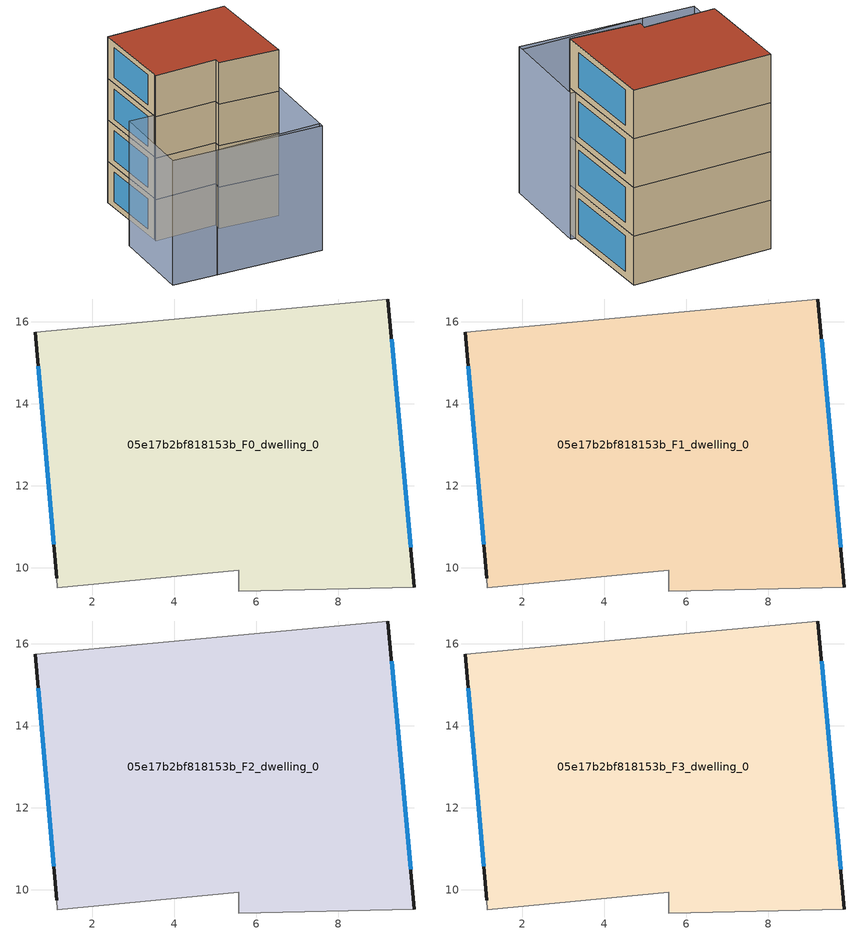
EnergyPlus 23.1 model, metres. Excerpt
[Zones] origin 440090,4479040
05e17b2bf818153b_F0_dwelling_0
 floor ground (EU_floor_Construction): 9.21,16.56 9.86,9.53 5.58,9.44 5.57,9.95 1.15,9.52 1.14,9.75 0.61,15.75 z0
 wall outside (EU_wall_Construction): 0.61,15.75 1.14,9.75 / 9.86,9.53 9.21,16.56 z0:3
 wall adiabatic (EU_wall_Construction): 1.14,9.75 1.15,9.52 5.57,9.95 5.58,9.44 9.86,9.53 / 9.21,16.56 0.61,15.75 z0:3
 window (EU_Window_Construction): 0.68,14.92 1.06,10.58 / 9.77,10.5 9.3,15.58 z0.42:2.58
05e17b2bf818153b_F1_dwelling_0
 floor to 05e17b2bf818153b_F0_dwelling_0 (EU_floor_Construction): 9.21,16.56 9.86,9.53 5.58,9.44 5.57,9.95 1.15,9.52 1.14,9.75 0.61,15.75 z3
 wall outside (EU_wall_Construction): 0.61,15.75 1.14,9.75 / 9.86,9.53 9.21,16.56 z3:6
 wall adiabatic (EU_wall_Construction): 1.14,9.75 1.15,9.52 5.57,9.95 5.58,9.44 9.86,9.53 / 9.21,16.56 0.61,15.75 z3:6
 window (EU_Window_Construction): 0.68,14.92 1.06,10.58 / 9.77,10.5 9.3,15.58 z3.42:5.58
05e17b2bf818153b_F2_dwelling_0
 floor to 05e17b2bf818153b_F1_dwelling_0 (EU_floor_Construction): 9.21,16.56 9.86,9.53 5.58,9.44 5.57,9.95 1.15,9.52 1.14,9.75 0.61,15.75 z6
 wall outside (EU_wall_Construction): 0.61,15.75 1.14,9.75 / 9.86,9.53 9.21,16.56 z6:9
 wall adiabatic (EU_wall_Construction): 1.14,9.75 1.15,9.52 5.57,9.95 5.58,9.44 9.86,9.53 / 9.21,16.56 0.61,15.75 z6:9
 window (EU_Window_Construction): 0.68,14.92 1.06,10.58 / 9.77,10.5 9.3,15.58 z6.42:8.58
05e17b2bf818153b_F3_dwelling_0
 floor to 05e17b2bf818153b_F2_dwelling_0 (EU_floor_Construction): 9.21,16.56 9.86,9.53 5.58,9.44 5.57,9.95 1.15,9.52 1.14,9.75 0.61,15.75 z9
 wall outside (EU_wall_Construction): 0.61,15.75 1.14,9.75 / 9.86,9.53 9.21,16.56 z9:12
 wall adiabatic (EU_wall_Construction): 1.14,9.75 1.15,9.52 5.57,9.95 5.58,9.44 9.86,9.53 / 9.21,16.56 0.61,15.75 z9:12
 window (EU_Window_Construction): 0.68,14.92 1.06,10.58 / 9.77,10.5 9.3,15.58 z9.42:11.58
 roof outside (EU_roof_Construction): 9.86,9.53 9.21,16.56 0.61,15.75 1.14,9.75 1.15,9.52 5.57,9.95 5.58,9.44 z12
shading: 2.79,3.62 10.32,4.3 / 10.36,3.94 -0.39,3.49 / -0.39,3.49 -0.65,9.69 / -0.65,9.69 10.1,10.14 / 10.1,10.14 10.36,3.94 z0:9
[Building]
EU S2 Campaign: North Axis=0; Terrain=City; Solar Distribution=FullExterior
[Site:Location]
Madrid: Latitude=40.5; Longitude=-3.5; Time Zone=1; Elevation=609
[SizingPeriod:WeatherFileDays]
AnnualSizingPeriod: Begin Month=1; Begin Day of Month=1; End Month=12; End Day of Month=31; Day of Week for Start Day=Monday; Use Weather File Daylight Saving Period=No; Use Weather File Rain and Snow Indicators=No
[MATERIAL]
EU_InternalMass_Material: Roughness=MediumRough; Thickness=0.1; Conductivity=1; Density=1800; Specific Heat=900; Thermal Absorptance=0.9; Solar Absorptance=0.7; Visible Absorptance=0.7
[MATERIAL:NOMASS] Roughness=MediumRough; Thermal Absorptance=0.9; Solar Absorptance=0.7; Visible Absorptance=0.7
Name | Thermal Resistance
EU_wall_NoMass | 1.60022
EU_roof_NoMass | 1.57597
EU_floor_NoMass | 0.470652
[WINDOWMATERIAL:SIMPLEGLAZINGSYSTEM]
EU_Window_SimpleGlazing: UFactor=3.28802; Solar Heat Gain Coefficient=0.85; Visible Transmittance=0.85
[CONSTRUCTION]
EU_wall_Construction: EU_wall_NoMass
EU_roof_Construction: EU_roof_NoMass
EU_floor_Construction: EU_floor_NoMass
EU_Window_Construction: EU_Window_SimpleGlazing
EU_InternalMass_Construction: EU_InternalMass_Material
[ZONE] Type=1; Multiplier=1; Ceiling Height=autocalculate; Floor Area=autocalculate; Part of Total Floor Area=Yes
Name | Volume
05e17b2bf818153b_F0_dwelling_0 | 170.598
05e17b2bf818153b_F1_dwelling_0; 05e17b2bf818153b_F2_dwelling_0; 05e17b2bf818153b_F3_dwelling_0 | 170.599
[INTERNALMASS] Construction=EU_InternalMass_Construction; Surface Area=56.8663
Name | Zone or ZoneList
05e17b2bf818153b_F0_dwelling_0_EU_InternalMass | 05e17b2bf818153b_F0_dwelling_0
05e17b2bf818153b_F1_dwelling_0_EU_InternalMass | 05e17b2bf818153b_F1_dwelling_0
05e17b2bf818153b_F2_dwelling_0_EU_InternalMass | 05e17b2bf818153b_F2_dwelling_0
05e17b2bf818153b_F3_dwelling_0_EU_InternalMass | 05e17b2bf818153b_F3_dwelling_0
[OTHEREQUIPMENT] Fuel Type=Electricity; Design Level Calculation Method=Watts/Area; Power per Zone Floor Area=1; Fraction Latent=0; Fraction Radiant=0; Fraction Lost=0; Carbon Dioxide Generation Rate=0; EndUse Subcategory=EU_Step8_InternalGains
Name | Zone or ZoneList or Space or SpaceList | Schedule
EU_Step8_InternalGain_05e17b2bf818153b_F0_dwelling_0_f000 | 05e17b2bf818153b_F0_dwelling_0 | EU_Step8_GainSchedule_05e17b2bf818153b_F0_dwelling_0_f000
EU_Step8_InternalGain_05e17b2bf818153b_F1_dwelling_0_f000 | 05e17b2bf818153b_F1_dwelling_0 | EU_Step8_GainSchedule_05e17b2bf818153b_F1_dwelling_0_f000
EU_Step8_InternalGain_05e17b2bf818153b_F2_dwelling_0_f000 | 05e17b2bf818153b_F2_dwelling_0 | EU_Step8_GainSchedule_05e17b2bf818153b_F2_dwelling_0_f000
EU_Step8_InternalGain_05e17b2bf818153b_F3_dwelling_0_f000 | 05e17b2bf818153b_F3_dwelling_0 | EU_Step8_GainSchedule_05e17b2bf818153b_F3_dwelling_0_f000
[ZONEVENTILATION:DESIGNFLOWRATE] Schedule=EU_AlwaysOn; Design Flow Rate Calculation Method=AirChanges/Hour; Air Changes per Hour=0.480704; Ventilation Type=Natural; Fan Pressure Rise=0; Fan Total Efficiency=1; Constant Term Coefficient=1; Temperature Term Coefficient=0; Velocity Term Coefficient=0; Velocity Squared Term Coefficient=0; Minimum Indoor Temperature=-100; Maximum Indoor Temperature=100; Delta Temperature=-100; Minimum Outdoor Temperature=-100; Maximum Outdoor Temperature=100; Maximum Wind Speed=40
Name | Zone or ZoneList or Space or SpaceList
EU_ConstantAir_05e17b2bf818153b_F0_dwelling_0 | 05e17b2bf818153b_F0_dwelling_0
EU_ConstantAir_05e17b2bf818153b_F1_dwelling_0 | 05e17b2bf818153b_F1_dwelling_0
EU_ConstantAir_05e17b2bf818153b_F2_dwelling_0 | 05e17b2bf818153b_F2_dwelling_0
EU_ConstantAir_05e17b2bf818153b_F3_dwelling_0 | 05e17b2bf818153b_F3_dwelling_0
[HVACTEMPLATE:THERMOSTAT] Constant Heating Setpoint=20; Constant Cooling Setpoint=50
EU_HeatOnly_05e17b2bf818153b_F0_dwelling_0; EU_HeatOnly_05e17b2bf818153b_F1_dwelling_0; EU_HeatOnly_05e17b2bf818153b_F2_dwelling_0; EU_HeatOnly_05e17b2bf818153b_F3_dwelling_0
[HVACTEMPLATE:ZONE:IDEALLOADSAIRSYSTEM] System Availability Schedule=EU_AlwaysOn; Maximum Heating Supply Air Temperature=50; Minimum Cooling Supply Air Temperature=13; Maximum Heating Supply Air Humidity Ratio=0.0156; Minimum Cooling Supply Air Humidity Ratio=0.0077; Heating Limit=NoLimit; Cooling Limit=NoLimit; Heating Availability Schedule=EU_AlwaysOn; Cooling Availability Schedule=EU_CoolingOff; Dehumidification Control Type=ConstantSensibleHeatRatio; Cooling Sensible Heat Ratio=0.7; Dehumidification Setpoint=60; Humidification Control Type=None; Humidification Setpoint=30; Outdoor Air Method=None; Outdoor Air Flow Rate per Person=0.00944; Outdoor Air Flow Rate per Zone Floor Area=0; Outdoor Air Flow Rate per Zone=0; Demand Controlled Ventilation Type=None; Outdoor Air Economizer Type=NoEconomizer; Heat Recovery Type=None; Sensible Heat Recovery Effectiveness=0.7; Latent Heat Recovery Effectiveness=0.65
Name | Template Thermostat
05e17b2bf818153b_F0_dwelling_0 | EU_HeatOnly_05e17b2bf818153b_F0_dwelling_0
05e17b2bf818153b_F1_dwelling_0 | EU_HeatOnly_05e17b2bf818153b_F1_dwelling_0
05e17b2bf818153b_F2_dwelling_0 | EU_HeatOnly_05e17b2bf818153b_F2_dwelling_0
05e17b2bf818153b_F3_dwelling_0 | EU_HeatOnly_05e17b2bf818153b_F3_dwelling_0
[SIZING:ZONE] Zone Cooling Design Supply Air Temperature Input Method=SupplyAirTemperature; Zone Cooling Design Supply Air Temperature=13; Zone Heating Design Supply Air Temperature Input Method=SupplyAirTemperature; Zone Heating Design Supply Air Temperature=50; Zone Cooling Design Supply Air Humidity Ratio=0.008; Zone Heating Design Supply Air Humidity Ratio=0.008; Cooling Design Air Flow Method=DesignDay; Cooling Design Air Flow Rate=0; Cooling Minimum Air Flow per Zone Floor Area=0.000762; Cooling Minimum Air Flow=0; Cooling Minimum Air Flow Fraction=0.2; Heating Design Air Flow Method=DesignDay; Heating Design Air Flow Rate=0; Heating Maximum Air Flow per Zone Floor Area=0.002032; Heating Maximum Air Flow=0.141576; Heating Maximum Air Flow Fraction=0.3; Account for Dedicated Outdoor Air System=No; Dedicated Outdoor Air System Control Strategy=NeutralSupplyAir; Dedicated Outdoor Air Low Setpoint Temperature for Design=autosize; Dedicated Outdoor Air High Setpoint Temperature for Design=autosize; Zone Load Sizing Method=Sensible Load Only No Latent Load; Zone Latent Cooling Design Supply Air Humidity Ratio Input Method=HumidityRatioDifference; Zone Cooling Design Supply Air Humidity Ratio Difference=0.005; Zone Latent Heating Design Supply Air Humidity Ratio Input Method=HumidityRatioDifference; Zone Humidification Design Supply Air Humidity Ratio Difference=0.005
05e17b2bf818153b_F0_dwelling_0; 05e17b2bf818153b_F1_dwelling_0; 05e17b2bf818153b_F2_dwelling_0; 05e17b2bf818153b_F3_dwelling_0
[SCHEDULE:CONSTANT]
Name | Hourly Value
EU_AlwaysOn | 1
EU_CoolingOff | 0
[SCHEDULE:FILE] Column Number=1; Rows to Skip at Top=0; Number of Hours of Data=8760; Column Separator=Comma; Interpolate to Timestep=No; Minutes per Item=60; Adjust Schedule for Daylight Savings=Yes
Name | File
EU_Step8_GainSchedule_05e17b2bf818153b_F0_dwelling_0_f000 | ../../schedules/05e17b2bf818153b/05e17b2bf818153b_F0_dwelling_0_f000_gain.csv
EU_Step8_GainSchedule_05e17b2bf818153b_F1_dwelling_0_f000 | ../../schedules/05e17b2bf818153b/05e17b2bf818153b_F1_dwelling_0_f000_gain.csv
EU_Step8_GainSchedule_05e17b2bf818153b_F2_dwelling_0_f000 | ../../schedules/05e17b2bf818153b/05e17b2bf818153b_F2_dwelling_0_f000_gain.csv
EU_Step8_GainSchedule_05e17b2bf818153b_F3_dwelling_0_f000 | ../../schedules/05e17b2bf818153b/05e17b2bf818153b_F3_dwelling_0_f000_gain.csv
